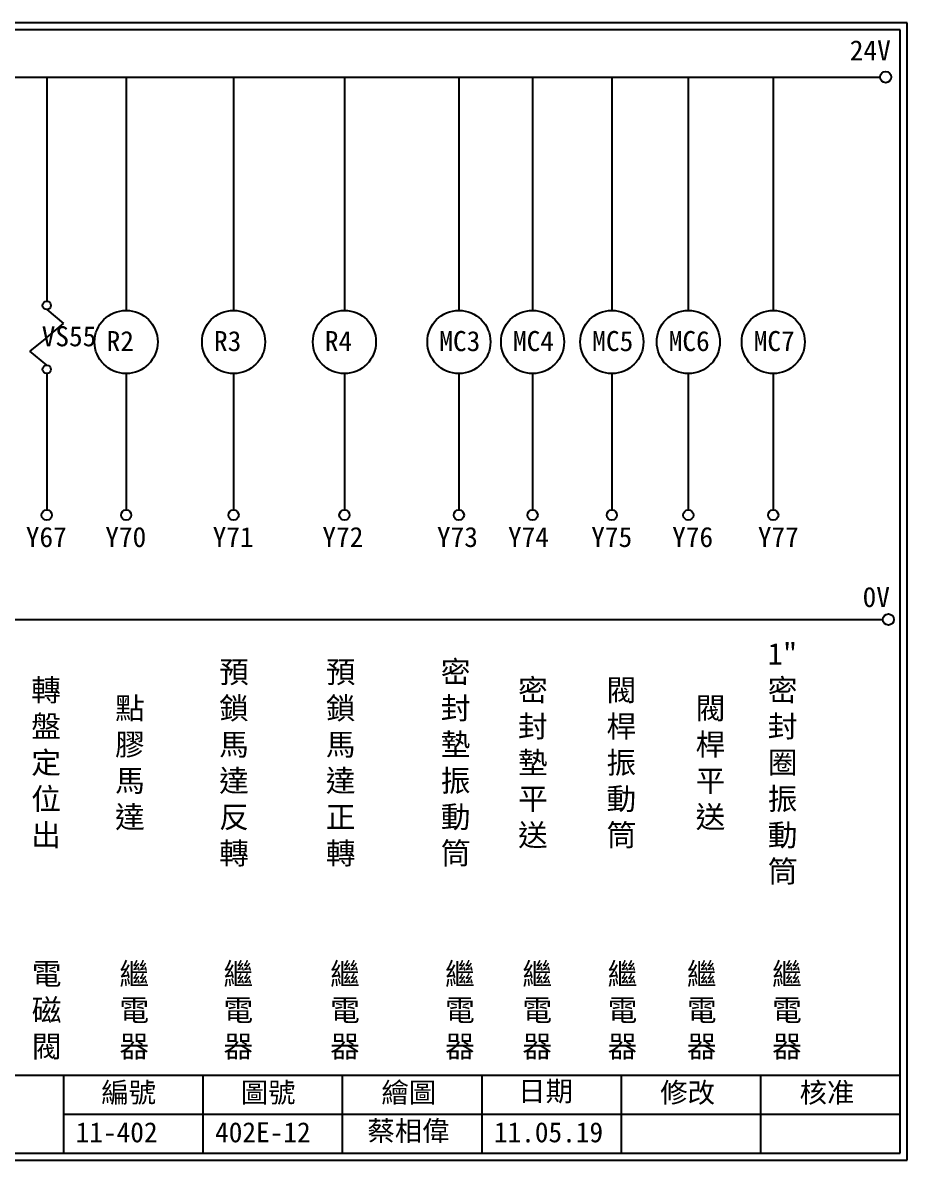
# Model space of a CAD drawing. Extents: x 926 to 1213, y 3 to 207.
# Drawn here: x 1054.1 to 1212.7, y 3 to 207 of the extents above; entities that cross this region are included whole.
import ezdxf

# ---------------------------------------------------------------- set-up
doc = ezdxf.new("R2010")
doc.units = 0
doc.layers.get('0').update_dxf_attribs({"linetype": 'CONTINUOUS'})
doc.layers.add('圖框層', color=7, linetype='CONTINUOUS')
doc.layers.add('標尺寸層', color=3, linetype='CONTINUOUS')
doc.styles.add('CNS', font='romanc.shx', dxfattribs={"bigfont": 'chineset.shx'})
doc.styles.add('STSL', font='KAIU.TTF')

msp = doc.modelspace()

# ---------------------------------------------------------------- linework, layer by layer
for centre in [(1208.88, 197.22), (1209.36, 99.96)]:
    msp.add_circle(centre, 1)
at = {"layer": '圖框層', "color": 7}
for p, q in [((1212.74, 206.97), (925.74, 206.97)), ((1212.74, 3), (1212.74, 206.97)), ((1211.49, 205.72), (926.99, 205.72)), ((1211.49, 4.25), (1211.49, 205.72)), ((926.99, 18.25), (1211.49, 18.25)), ((1061.49, 4.25), (1061.49, 18.25)), ((1086.49, 4.25), (1086.49, 18.25)), ((1111.49, 4.25), (1111.49, 18.25)), ((1136.49, 4.25), (1136.49, 18.25)), ((1161.49, 4.25), (1161.49, 18.25)), ((1186.49, 4.25), (1186.49, 18.25)), ((1061.49, 11.25), (1211.49, 11.25)), ((926.99, 4.25), (1211.49, 4.25)), ((925.74, 3), (1212.74, 3))]:
    msp.add_line(p, q, dxfattribs=at)
at = {"layer": '標尺寸層', "color": 7}
for p, q in [((930.28, 197.22), (1207.88, 197.22)), ((1058.42, 197.22), (1058.42, 157.03)), ((1072.66, 197.22), (1072.66, 155.39)), ((1091.93, 197.22), (1091.93, 155.39)), ((1111.81, 197.22), (1111.81, 155.39)), ((1132.34, 197.22), (1132.34, 155.39)), ((1145.55, 197.22), (1145.55, 155.39)), ((1159.77, 197.22), (1159.77, 155.39)), ((1173.48, 197.22), (1173.48, 155.39)), ((1188.71, 197.22), (1188.71, 155.39)), ((1058.42, 155.53), (1061.43, 153.04)), ((1058.42, 150.55), (1061.43, 153.04)), ((1058.42, 150.55), (1055.42, 148.06)), ((1058.42, 145.57), (1055.42, 148.06)), ((1058.42, 144.07), (1058.42, 119.62)), ((1072.66, 144.07), (1072.66, 119.62)), ((1091.93, 144.07), (1091.93, 119.62)), ((1111.81, 144.07), (1111.81, 119.62)), ((1132.34, 144.07), (1132.34, 119.62)), ((1145.55, 144.07), (1145.55, 119.62)), ((1159.77, 144.07), (1159.77, 119.62)), ((1173.48, 144.07), (1173.48, 119.62)), ((1188.71, 144.07), (1188.71, 119.62)), ((930.49, 99.96), (1208.36, 99.96))]:
    msp.add_line(p, q, dxfattribs=at)
for centre, radius in [((1058.42, 156.28), 0.751), ((1072.66, 149.73), 5.66), ((1091.93, 149.73), 5.66), ((1111.81, 149.73), 5.66), ((1132.34, 149.73), 5.66), ((1145.55, 149.73), 5.66), ((1159.77, 149.73), 5.66), ((1173.48, 149.73), 5.66), ((1188.71, 149.73), 5.66), ((1058.42, 144.82), 0.751), ((1058.42, 118.7), 0.92), ((1072.66, 118.7), 0.92), ((1091.93, 118.7), 0.92), ((1111.81, 118.7), 0.92), ((1132.34, 118.7), 0.92), ((1145.55, 118.7), 0.92), ((1159.77, 118.7), 0.92), ((1173.48, 118.7), 0.92), ((1188.71, 118.7), 0.92)]:
    msp.add_circle(centre, radius, dxfattribs=at)

# ---------------------------------------------------------------- texts
at = {"layer": '圖框層', "color": 4, "style": 'STSL'}
for s, p in [('24V', (1202.44, 200.22)), ('VS55', (1057.52, 148.95)), ('R2', (1069.16, 148.09)), ('R3', (1088.42, 148.09)), ('R4', (1108.3, 148.09)), ('MC3', (1128.83, 148.09)), ('MC4', (1142.04, 148.09)), ('MC5', (1156.26, 148.09)), ('MC6', (1169.97, 148.09)), ('MC7', (1185.21, 148.09)), ('Y67', (1054.67, 112.96)), ('Y70', (1068.92, 112.96)), ('Y71', (1088.18, 112.96)), ('Y72', (1107.85, 112.96)), ('Y73', (1128.4, 112.96)), ('Y74', (1141.14, 112.96)), ('Y75', (1156.07, 112.96)), ('Y76', (1170.58, 112.96)), ('Y77', (1185.95, 112.96)), ('0V', (1204.74, 102.2)), ('編號', (1068.21, 13.34)), ('圖號', (1093.21, 13.34)), ('繪圖', (1118.44, 13.34)), ('日期', (1142.96, 13.59)), ('修改', (1168.44, 13.34)), ('核准', (1193.44, 13.34)), ('蔡相偉', (1115.93, 6.47)), ('11-402', (1063.61, 6.22)), ('402E-12', (1088.61, 6.22)), ('11.05.19', (1138.61, 6.22))]:
    msp.add_text(s, height=3.6, dxfattribs=at).set_placement(p)
at = {"layer": '標尺寸層', "color": 7, "char_height": 3.9, "width": 2.8481, "attachment_point": 5, "style": 'CNS'}
for s, insert in [('{\\fDFKai-SB|b0|i0|c136|p65;\\H1x;1\\H1x;"\\P密封圈振動筒}', (1190.39, 74.09)), ('{\\fDFKai-SB|b0|i0|c136|p65;預鎖馬達反轉}', (1092, 74.09)), ('{\\fDFKai-SB|b0|i0|c136|p65;預鎖馬達正轉}', (1111.13, 74.09)), ('{\\fDFKai-SB|b0|i0|c136|p65;密封墊振動筒}', (1131.75, 74.09)), ('{\\fDFKai-SB|b0|i0|c136|p65;轉盤定位出}', (1058.31, 74.09)), ('{\\fDFKai-SB|b0|i0|c136|p65;密封墊平送}', (1145.61, 74.09)), ('{\\fDFKai-SB|b0|i0|c136|p65;閥桿振動筒}', (1161.47, 74.09)), ('{\\fDFKai-SB|b0|i0|c136|p65;點膠馬達}', (1073.34, 74.09)), ('{\\fDFKai-SB|b0|i0|c136|p65;閥桿平送}', (1177.45, 74.09)), ('{\\fDFKai-SB|b0|i0|c136|p65;繼電器}', (1074.11, 29.71)), ('{\\fDFKai-SB|b0|i0|c136|p65;繼電器}', (1092.78, 29.71)), ('{\\fDFKai-SB|b0|i0|c136|p65;繼電器}', (1111.91, 29.71)), ('{\\fDFKai-SB|b0|i0|c136|p65;繼電器}', (1132.52, 29.71)), ('{\\fDFKai-SB|b0|i0|c136|p65;繼電器}', (1146.38, 29.71)), ('{\\fDFKai-SB|b0|i0|c136|p65;繼電器}', (1161.67, 29.71)), ('{\\fDFKai-SB|b0|i0|c136|p65;繼電器}', (1175.89, 29.71)), ('{\\fDFKai-SB|b0|i0|c136|p65;繼電器}', (1191.17, 29.71)), ('{\\fDFKai-SB|b0|i0|c136|p65;電磁閥}', (1058.41, 29.71))]:
    msp.add_mtext(s, dxfattribs=dict(at, insert=insert))

doc.saveas('drawing.dxf')
